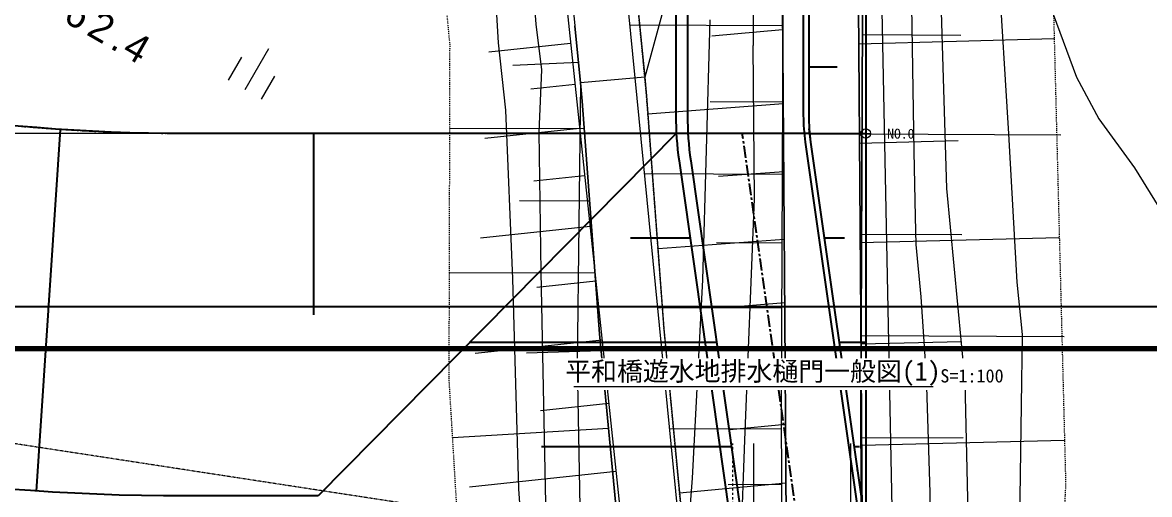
# Model space of a CAD drawing. Header units: millimetres. Extents: x 432273 to 1023813, y -32657 to 705940.
# Drawn here: x 720076 to 779430, y 424771 to 449652 of the extents above; entities that cross this region are included whole.
import ezdxf
from ezdxf.enums import TextEntityAlignment as Align

# ---------------------------------------------------------------- set-up
doc = ezdxf.new("R2010")
doc.units = ezdxf.units.MM
doc.header["$LTSCALE"] = 100
for name, pattern in [('561019', [1, 0.5, -0.5]), ('56301', [0.5, 0.25, -0.25]), ('CENTER', [2, 1.25, -0.25, 0.25, -0.25]), ('SXF_一点短鎖線', [9.25, 6, -1.5, 0.25, -1.5]), ('SXF_一点鎖線', [18.5, 12, -1.5, 3.5, -1.5]), ('SXF_跳び破線', [12, 6, -6])]:
    doc.linetypes.add(name, pattern=pattern)
doc.layers.get('Defpoints').update_dxf_attribs({"color": 153})
for name, color, linetype, lineweight in [('D-BGD', 7, 'Continuous', 13), ('D-BMK', 2, 'SXF_一点短鎖線', 13), ('D-BMK-HTXT', 7, 'Continuous', 13), ('D-BMK-OTRS', 7, 'Continuous', 13), ('D-BYP-STR1', 2, 'Continuous', 13), ('D-BYP-STR2', 6, 'Continuous', 25), ('D-BYP-STR3', 3, 'Continuous', 25), ('D-TTL', 2, 'Continuous', 140), ('D-TTL-LINE', 7, 'Continuous', 13), ('D-TTL-TXT', 7, 'Continuous', 13), ('●予備設計_LP横断', 7, 'Continuous', 13)]:
    doc.layers.add(name, color=color, linetype=linetype, lineweight=lineweight)
doc.styles.add('MS ゴシック', font='MS Gothic.ttf')
doc.styles.add('Style-WORKING', font='WORKING.shx')
doc.styles.add('ＭＳ ゴシック', font='MS Gothic.ttf')

# ---------------------------------------------------------------- blocks, each defined once
blk = doc.blocks.new('M6334')
at = {"layer": '●予備設計_LP横断', "linetype": 'Continuous', "lineweight": 9}
for p, q in [((0, -1.25), (0, 1.25)), ((-1, -1.25), (-1, 0.15)), ((1, -1.25), (1, 0.15))]:
    blk.add_line(p, q, dxfattribs=at)
blk = doc.blocks.new('21311212131313131')
at = {"layer": 'D-BGD', "linetype": 'Continuous'}
for p, q in [((2599784.7885, -1227729.0041), (2599605.5774, -1217039.941)), ((2605564.4382, -1227578.154), (2605067.8314, -1216904.2333)), ((2584400.5406, -1228177.3555), (2583921.8284, -1217888.0563)), ((2589153.9893, -1227905.91), (2588980.0297, -1217436.329)), ((2594883.1346, -1227876.3378), (2594395.7555, -1217400.7542)), ((2594438.2721, -1227811.8229), (2594352.9567, -1222532.3421)), ((2600223.717, -1227724.7763), (2599977.7899, -1222439.8698)), ((2605168.0559, -1227620.7026), (2605037.4092, -1222236.6031)), ((2583919.1988, -1227992.8898), (2583834.5243, -1222816.3632)), ((2589641.8376, -1228026.8466), (2589400.3148, -1222835.6259)), ((2607641.3752, -1231522.6996), (2608287.8837, -1237117.1653)), ((2587568.9159, -1232134.1531), (2587628.5477, -1235940.3247)), ((2587660.778, -1232085.4863), (2588342.8985, -1239200.004)), ((2591232.8755, -1231982.8602), (2591562.5421, -1235421.283)), ((2591379.8894, -1232065.7497), (2591499.727, -1239302.1945)), ((2594804.973, -1231880.234), (2595441.5187, -1238519.4077)), ((2595002.4976, -1232008.2318), (2595049.1299, -1235442.4747)), ((2598138.4071, -1231784.4647), (2598474.7166, -1234978.6474)), ((2598432.7708, -1231948.0261), (2598539.3505, -1238458.9888)), ((2601471.9338, -1231691.9933), (2602180.4408, -1237822.9546)), ((2601688.2522, -1231894.7362), (2601738.5958, -1234988.9994)), ((2604556.6545, -1231607.3464), (2604895.4084, -1234538.7032)), ((2604778.5456, -1231830.819), (2604926.8026, -1237703.3752)), ((2607712.4228, -1231761.0764), (2607787.1586, -1234560.8824)), ((2583543.2621, -1232199.0364), (2583677.8307, -1240241.5724)), ((2583746.5083, -1232197.943), (2584166.5007, -1235918.5578)), ((2607221.8427, -1240487.4171), (2608197.3307, -1248180.8765)), ((2603642.5187, -1240944.843), (2604099.9446, -1244524.167)), ((2604951.215, -1240925.3927), (2605615.7923, -1249126.2472)), ((2600310.6562, -1241366.7328), (2601154.4357, -1248030.4578)), ((2600873.6147, -1241396.2763), (2601071.7392, -1245333.1794)), ((2592992.1536, -1242169.4573), (2593059.9397, -1245857.5292)), ((2594335.0213, -1242119.7829), (2595069.2463, -1247879.9052)), ((2596789.485, -1241805.3701), (2596930.4645, -1249475.7074)), ((2597212.6816, -1241757.0562), (2597603.005, -1244855.0308)), ((2589172.7762, -1242782.2947), (2589802.0572, -1247755.3423)), ((2589194.8222, -1242533.5445), (2589324.9872, -1249615.4948)), ((2591659.3, -1242467.6542), (2591998.3997, -1245138.5736)), ((2582692.6701, -1243273.9989), (2583765.9038, -1243139.8828)), ((2584712.1948, -1243350.1074), (2585259.5179, -1247639.8667)), ((2585692.6379, -1242913.8719), (2585922.9519, -1246368.085)), ((2586861.8764, -1243067.6741), (2587156.0274, -1245383.3759))]:
    blk.add_line(p, q, dxfattribs=at)
at = {"layer": 'D-BGD', "linetype": 'Continuous', "flags": 128}
for points, elevation in [([(2582629.8652, -1217971.8071), (2585932.9745, -1216675.7279), (2588101.1732, -1215451.4996), (2590642.9994, -1213519.7782), (2594956.5435, -1210723.6396), (2597495.9363, -1209758.4787), (2599745.516, -1209124.8797), (2603702.4564, -1207961.0044), (2605582.3017, -1207053.1767), (2612225.4167, -1203085.8098), (2618499.4257, -1197962.1683), (2621671.4589, -1196424.4674), (2625252.3584, -1194987.471), (2629637.3756, -1194357.771), (2641461.8353, -1195042.9465), (2646409.4462, -1195601.3408), (2654684.044, -1197310.7093), (2659738.7434, -1198610.6109)], 362999.9804), ([(2662642.2508, -1211793.1491), (2654361.8688, -1211729.1096), (2651588.0888, -1211693.8289), (2649607.2616, -1211624.0843), (2647935.6245, -1211651.7796), (2646422.6477, -1212201.8261), (2639896.5704, -1215778.3885), (2636062.4205, -1218115.3211), (2634983.1068, -1218677.0433), (2633582.0225, -1219226.7818), (2631370.8878, -1219404.8909), (2624463.6251, -1219073.3538), (2618943.2065, -1219103.1535), (2615445.7887, -1219127.7418), (2603273.5427, -1219213.2275), (2599545.5534, -1219240.4168), (2596797.3862, -1219574.8494), (2588989.4326, -1220163.8881), (2580161.2271, -1220894.3864)], 363999.9803), ([(2658609.7653, -1213928.0223), (2652676.4151, -1213906.1937), (2650622.6763, -1214075.844), (2648912.0097, -1214262.2991), (2646642.0878, -1214733.1368), (2644069.2242, -1216032.2464), (2636391.0573, -1220634.5878), (2635437.5482, -1221074.7938), (2633801.2626, -1221523.1352), (2631751.5891, -1221643.7093), (2624774.7082, -1221955.8035), (2615167.0334, -1221625.73), (2602103.3073, -1222192.2188), (2591938.0111, -1223376.3837), (2581457.7463, -1223909.3069), (2568931.1809, -1224340.0631), (2548618.9487, -1225242.0942), (2539735.9525, -1225425.0206), (2522610.0062, -1225908.6907), (2499690.3873, -1225996.6817), (2474972.4705, -1226533.2456)], 364999.9803), ([(2449604.943, -1228146.0766), (2512615.0099, -1227518.9752), (2529899.8451, -1227251.1112), (2545192.0398, -1226810.1323), (2590018.9231, -1225157.6586), (2593466.7902, -1225021.5815), (2594916.1597, -1224941.7511), (2597675.9605, -1224619.3873), (2601856.0888, -1224263.9964), (2607977.5078, -1223946.446), (2615644.4648, -1223706.5949), (2629067.253, -1223556.6974), (2632844.792, -1223484.8112), (2634623.6468, -1223329.9846), (2635580.4417, -1223089.9441), (2637728.4484, -1222179.5729), (2641510.7003, -1220118.6196), (2642214.0332, -1219714.7438), (2646999.0761, -1217344.3068), (2651358.5504, -1216246.8884), (2654970.0491, -1216043.0641), (2660573.2281, -1216014.109)], 365999.9802), ([(2449772.332, -1230008.1912), (2499459.5651, -1228986.0459), (2507043.8392, -1228851.4161), (2512629.4108, -1228802.5618), (2536399.5492, -1228768.623), (2540180.1999, -1228697.3001), (2545956.1208, -1228488.1611), (2609704.4053, -1225883.6475), (2613975.3817, -1225720.4951), (2616249.2245, -1225661.0775), (2628263.3448, -1225591.6313), (2632317.4839, -1225530.9416), (2634371.7096, -1225408.2994), (2635231.9984, -1225284.1535), (2637359.5758, -1224633.9277), (2639911.355, -1223240.0529), (2642700.7661, -1221557.8726), (2645535.3296, -1220045.1952), (2648539.8083, -1218896.8649), (2651832.5754, -1218311.0681), (2655216.0251, -1218078.1644), (2658491.9882, -1217991.6256)], 366999.9802), ([(2679911.1663, -1231935.7969), (2668479.6489, -1232319.6215), (2667329.6829, -1235090.8217), (2660699.7617, -1236637.1297), (2654496.4432, -1237435.4029), (2637506.3425, -1238068.6825), (2632710.6617, -1237840.8486), (2632323.1601, -1234462.8293), (2616051.0047, -1233903.3456), (2605419.7616, -1233743.6971), (2592699.1795, -1233495.9421), (2584605.5577, -1233740.4889)], 366999.9802), ([(2582114.7255, -1238340.4552), (2586408.4068, -1239406.1532), (2586777.4688, -1242786.6184), (2601593.5272, -1242657.284), (2609112.058, -1242353.2794), (2620266.5812, -1241380.0432), (2632903.5429, -1240256.1567), (2646002.5087, -1240654.0511), (2650127.0198, -1240710.5483), (2653862.1039, -1240793.2666), (2672588.4238, -1240957.693)], 364999.9803), ([(2526643.6167, -1236000.2047), (2540768.4159, -1234953.2111), (2544581.5016, -1234755.9995), (2550393.8472, -1234578.2012), (2584605.5577, -1233740.4889)], 366999.9802), ([(2583308.4243, -1236041.2311), (2597019.499, -1236141.4955), (2607490.4019, -1236460.7561), (2611872.7226, -1236708.5494), (2612256.1521, -1240087.7596), (2623293.0559, -1239677.1553), (2638573.7824, -1239063.4527), (2642958.7403, -1239204.3861), (2645990.1365, -1239243.891), (2649444.228, -1239265.1265), (2655700.3083, -1239140.9988), (2659012.4858, -1239223.63), (2665385.0682, -1239059.5364), (2668179.506, -1238528.1265), (2669716.6588, -1237929.7528), (2670565.5932, -1237401.5177), (2671771.8717, -1236951.4822), (2672942.0956, -1234189.0919), (2680907.7549, -1234015.8583)], 365999.9802), ([(2662136.5812, -1242686.1153), (2644244.0305, -1242412.6662), (2632601.6074, -1242307.1005), (2628278.2499, -1242278.5521), (2624128.1624, -1242560.3253), (2612434.2076, -1244006.6425), (2596799.4927, -1244644.3059), (2589413.1888, -1244906.6926), (2586132.8388, -1244834.6447), (2583733.9864, -1245174.479), (2581175.5734, -1245424.6839)], 363999.9803), ([(2658079.1672, -1299671.6873), (2656262.6393, -1296692.4454), (2654780.6646, -1294187.0602), (2653869.9155, -1292025.1663), (2653488.2145, -1289656.9763), (2654051.4251, -1279725.4743), (2653991.291, -1263964.5855), (2653973.6396, -1255714.7253), (2654818.213, -1247745.3526), (2654928.5825, -1245815.266), (2654579.9115, -1245335.9608), (2653589.4735, -1244977.3043), (2638376.1595, -1244405.7899), (2633206.8406, -1244212.8207), (2625279.8702, -1244032.1614), (2608243.1191, -1245581.5745), (2597180.6312, -1246126.3782), (2588288.9169, -1246687.5849), (2584756.2682, -1247153.4619), (2582338.6615, -1247335.9646)], 362999.9804)]:
    blk.add_lwpolyline(points, dxfattribs=dict(at, elevation=elevation))
at = {"layer": 'D-BGD', "linetype": '561019', "flags": 128}
for points in [[(2441034.3739, -1231115.2852), (2441014.949, -1230194.9008), (2441009.8382, -1229935.5942), (2440973.7998, -1228187.5674), (2440932.6506, -1226180.234), (2440890.6243, -1224172.4204), (2440849.475, -1222165.087), (2440838.0365, -1221607.0466), (2465396.9227, -1220738.3151), (2502568.1938, -1220258.7543), (2502893.2618, -1220254.3025), (2505968.9706, -1220281.5844), (2533646.6748, -1220529.6704), (2555247.3327, -1219423.2209), (2574682.3776, -1218318.0141), (2575877.9982, -1218262.2975), (2607350.0318, -1216798.0533), (2630746.0107, -1217401.774), (2633752.1022, -1217183.4579), (2635812.956, -1216221.9558), (2646480.1569, -1210237.1016), (2669388.8157, -1210323.2366), (2671678.4637, -1210836.7904), (2674039.248, -1211855.5625), (2682867.6468, -1216539.2122), (2684403.4154, -1216795.1095), (2705862.1412, -1215918.7715), (2722323.8586, -1215317.7261), (2764230.8114, -1214009.3989), (2772988.6009, -1213295.0741), (2774605.8721, -1213068.8912), (2777265.5539, -1211517.479), (2787744.4804, -1204699.9318), (2789344.3566, -1203582.9766), (2800889.1227, -1201996.8461), (2810456.4508, -1200682.5578), (2827286.2582, -1199498.6722), (2831012.6992, -1199215.4427)], [(2646205.3859, -1231818.0927), (2646247.3836, -1232276.5785), (2645279.4562, -1232803.5145), (2640498.1037, -1233488.715), (2632323.1601, -1234462.8293), (2631634.0455, -1234545.0177), (2621469.549, -1235623.5968), (2611872.7226, -1236708.5494), (2609530.8083, -1236973.5303), (2599622.9553, -1238118.5031), (2587379.2946, -1239292.3917), (2586408.4068, -1239406.1532), (2582348.6039, -1239883.2765), (2578373.0278, -1240393.9683), (2577677.8371, -1240483.0908), (2569220.115, -1242513.1224), (2567291.9463, -1242976.102), (2558487.5151, -1242875.9869), (2527540.1275, -1242521.791), (2526440.3884, -1242922.9866), (2526602.4514, -1254336.8468), (2524625.4955, -1269555.9959), (2524434.0147, -1271032.4053), (2521954.5417, -1283089.8806), (2521871.9477, -1283084.567), (2521365.2945, -1283050.0343)], [(2677840.3099, -1240964.4348), (2677835.9537, -1241622.1323), (2677833.568, -1242034.6602), (2661323.2078, -1244386.3965), (2656577.7941, -1245212.1153), (2653743.5893, -1245705.7947), (2642030.2107, -1246387.9132), (2632752.6546, -1246927.142), (2602586.2323, -1249371.7554), (2584901.8668, -1249696.7909), (2578358.5427, -1250455.9974), (2572758.8599, -1252638.1188), (2569100.8428, -1254403.4106), (2566188.8594, -1257069.6056), (2565725.9984, -1256736.4155), (2564042.2847, -1255526.2582), (2564021.7962, -1255511.6219)]]:
    blk.add_lwpolyline(points, dxfattribs=at)
at = {"layer": 'D-BGD', "linetype": 'Continuous', "flags": 128}
for points in [[(2656686.9467, -1220243.4675), (2651396.9093, -1220552.1516), (2650264.0026, -1220618.2593), (2649373.4809, -1220785.1365), (2646882.9721, -1221723.4766), (2641907.2356, -1224479.7372), (2640534.4395, -1225267.2693), (2639095.3444, -1226092.6092), (2637865.9019, -1226659.9283), (2636920.2729, -1226852.4996), (2633919.1306, -1227070.105), (2614895.3663, -1227321.9859), (2598798.9372, -1227763.8917), (2577698.008, -1228369.8252), (2558266.0011, -1228948.8574), (2543549.0324, -1229517.7702), (2510807.5416, -1229739.8477), (2457201.726, -1230847.8699)], [(2543549.0324, -1229517.7702), (2558266.0011, -1228948.8574), (2577698.008, -1228369.8252), (2598798.9372, -1227763.8917), (2614895.3663, -1227321.9859), (2633919.1306, -1227070.105)], [(2521365.2945, -1283050.0343), (2521100.0774, -1274538.1031), (2521019.7151, -1271973.4849), (2520920.8701, -1264473.783), (2520798.3627, -1255170.1272), (2520698.3967, -1247568.3482), (2520555.0488, -1244544.0151), (2520256.1226, -1238246.9654), (2520557.3751, -1237584.2145), (2521031.5379, -1237049.1821), (2522227.4932, -1236251.4838), (2523764.491, -1235440.9781), (2525780.2087, -1234874.3009), (2529413.648, -1234465.8804), (2543703.5844, -1233514.9893), (2558403.5541, -1232945.891), (2577815.3671, -1232368.3443), (2598911.8273, -1231762.2444), (2614976.8899, -1231321.408), (2637189.4779, -1231027.628), (2642260.3297, -1231052.6888), (2645483.6794, -1231501.6663), (2645977.4898, -1231688.7738), (2646205.3859, -1231818.0927)], [(2637189.4779, -1231027.628), (2614976.8899, -1231321.408), (2598911.8273, -1231762.2444), (2577815.3671, -1232368.3443), (2558403.5541, -1232945.891), (2543703.5844, -1233514.9893)], [(2582348.6039, -1239883.2765), (2586408.4068, -1239406.1532), (2587379.2946, -1239292.3917), (2599622.9553, -1238118.5031), (2609530.8083, -1236973.5303), (2611872.7226, -1236708.5494), (2621469.549, -1235623.5968), (2631634.0455, -1234545.0177), (2632323.1601, -1234462.8293), (2640498.1037, -1233488.715), (2645279.4562, -1232803.5145)], [(2564021.7962, -1255511.6219), (2566505.9659, -1252400.3186), (2569478.9413, -1249826.7949), (2572939.1385, -1247364.9493), (2572956.5536, -1247353.9622), (2576149.0408, -1245435.2855), (2578453.2333, -1244524.9133), (2580770.5009, -1243780.1642), (2582692.6701, -1243273.9989), (2583765.9038, -1243139.8828), (2586777.4688, -1242786.6184), (2587740.2957, -1242673.0042), (2599980.3645, -1241499.4293), (2609916.9525, -1240351.9465), (2612256.1521, -1240087.7596), (2621839.9683, -1239003.6651), (2632015.2404, -1237924.1447), (2632710.6617, -1237840.8486), (2635418.1082, -1237518.3251), (2642517.3472, -1236780.7177), (2647961.4938, -1236107.2236), (2652466.8373, -1235755.4418), (2654759.7462, -1235544.5763), (2657240.6684, -1235344.2932)], [(2635418.1082, -1237518.3251), (2632710.6617, -1237840.8486), (2632015.2404, -1237924.1447), (2621839.9683, -1239003.6651), (2612256.1521, -1240087.7596), (2609916.9525, -1240351.9465), (2599980.3645, -1241499.4293), (2587740.2957, -1242673.0042), (2586777.4688, -1242786.6184), (2583765.9038, -1243139.8828)]]:
    blk.add_lwpolyline(points, dxfattribs=at)
at = {"layer": 'D-BGD', "linetype": '56301', "flags": 128}
blk.add_lwpolyline([(2609499.4056, -1248811.5981), (2605278.001, -1280748.5359), (2603417.177, -1303435.809), (2602240.5127, -1317786.5835), (2589785.6757, -1322359.6045), (2589797.0185, -1310435.3126), (2580726.911, -1311532.7215), (2563119.8363, -1313663.7083), (2554093.9974, -1313836.8395), (2549130.5967, -1323567.7677), (2546503.9745, -1330804.4086), (2544901.6984, -1335218.1809)], dxfattribs=at)
at = {"layer": 'D-BGD', "linetype": 'Continuous'}
for points in [[(2658108.5483, -1220212.278, 368399.9801), (2649810.6115, -1220355.2356, 368349.9801), (2649396.2976, -1220424.8347, 368369.9801), (2649116.0549, -1220499.4271, 368379.9801), (2648653.7219, -1220656.7426, 368419.9801), (2639079.8998, -1225858.4267, 368259.9801), (2638011.3675, -1226310.9072, 368279.9801), (2636864.0818, -1226594.8709, 368299.9801), (2622041.867, -1227201.9312, 368509.9801), (2603420.9703, -1227667.5166, 368489.9801), (2583046.0721, -1228005.1242, 368469.9801), (2559313.1878, -1228624.9163, 368279.9801), (2520094.582, -1229522.7416, 368369.9801), (2506538.0364, -1229671.2376, 368369.9801), (2472330.7692, -1230473.761, 368359.9801), (2457041.9933, -1230871.01, 368249.9801), (2441605.9553, -1231016.6364, 367879.9801)], [(2559313.1878, -1228624.9163, 368279.9801), (2583046.0721, -1228005.1242, 368469.9801), (2603420.9703, -1227667.5166, 368489.9801), (2622041.867, -1227201.9312, 368509.9801), (2636864.0818, -1226594.8709, 368299.9801)], [(2521220.0681, -1286901.3841, 363529.9804), (2520690.9193, -1249799.87, 367629.9801), (2520604.9152, -1247062.2976, 367739.9801), (2520102.378, -1237484.4771, 368379.9801), (2522365.8899, -1235827.9105, 368329.9801), (2547547.6147, -1233436.1814, 368079.9801), (2559420.9058, -1232822.2243, 368279.9801), (2583140.2165, -1232206.4019, 368469.9801), (2603506.3431, -1231863.9924, 368489.9801), (2622185.5037, -1231396.1017, 368509.9801), (2637038.8354, -1230794.6756, 368299.9801), (2641903.3615, -1230676.005, 368379.9801), (2645447.0251, -1230575.2699, 368139.9801), (2646168.9869, -1230776.6922, 368049.9801), (2646550.1369, -1230996.7483, 368049.9801)], [(2559420.9058, -1232822.2243, 368279.9801), (2583140.2165, -1232206.4019, 368469.9801), (2603506.3431, -1231863.9924, 368489.9801), (2622185.5037, -1231396.1017, 368509.9801), (2637038.8354, -1230794.6756, 368299.9801)], [(2567898.1686, -1251656.4716, 364039.9803), (2570133.443, -1249676.6364, 364499.9803), (2572032.7743, -1248185.516, 364239.9803), (2574775.139, -1246528.8825, 364189.9803), (2577257.3679, -1245368.2623, 364679.9803), (2579903.1203, -1244262.9599, 364909.9803), (2581798.6158, -1243715.9716, 364939.9803), (2612783.9959, -1239781.621, 366439.9802), (2628999.8005, -1238045.0001, 366949.9802), (2645637.8583, -1236265.9271, 367549.9801), (2658375.6289, -1235030.7815, 368169.9801)], [(2612465.3187, -1236802.6709, 366439.9802), (2580913.5608, -1240563.7697, 364879.9803), (2578789.8115, -1241111.2077, 364909.9803), (2575922.9125, -1242266.452, 364689.9803), (2573042.8896, -1243653.9197, 364469.9803), (2569910.8615, -1245439.2485, 364259.9803), (2567601.6357, -1247241.7954, 364299.9803), (2565469.9565, -1249323.944, 364039.9803), (2563385.0817, -1251591.3205, 363809.9803), (2561570.8458, -1253801.6478, 363569.9803), (2559886.5869, -1256607.5471, 363719.9803), (2558650.6379, -1259031.8469, 363359.9804), (2557678.6031, -1261099.0062, 363369.9804), (2556827.8408, -1264235.7884, 363389.9804), (2555945.0912, -1271596.0022, 362899.9804), (2554748.2463, -1281862.3721, 362739.9804), (2554250.9702, -1284520.0432, 362749.9804), (2553591.6437, -1287203.0057, 362769.9804), (2552670.7083, -1290301.3725, 362799.9804), (2551748.6154, -1292589.6784, 362819.9804), (2550619.6574, -1295505.7636, 362839.9804), (2549307.9682, -1298401.6176, 362869.9804), (2547414.9884, -1302005.286, 362909.9804), (2545316.2913, -1305484.9366, 362959.9804)], [(2550027.2709, -1303480.9483, 362909.9804), (2552006.6852, -1299719.3905, 362869.9804), (2553382.4638, -1296664.8149, 362839.9804), (2554540.2333, -1293696.1, 362819.9804), (2555511.1776, -1291297.7325, 362799.9804), (2556489.0952, -1287991.1518, 362769.9804), (2557190.1658, -1285148.6355, 362749.9804), (2557716.4447, -1282313.0351, 362739.9804), (2559442.2755, -1272142.4453, 362899.9804), (2560631.2001, -1264972.6439, 363389.9804), (2561380.9309, -1262145.3655, 363369.9804), (2561906.3202, -1260415.1153, 363359.9804), (2563003.8457, -1258222.8478, 363719.9803), (2564526.3124, -1255795.7931, 363569.9803), (2565960.9385, -1253924.8716, 363809.9803), (2567898.1686, -1251656.4716, 364039.9803), (2570133.443, -1249676.6364, 364499.9803), (2572032.7743, -1248185.516, 364239.9803), (2574775.139, -1246528.8825, 364189.9803), (2577257.3679, -1245368.2623, 364679.9803), (2579903.1203, -1244262.9599, 364909.9803), (2581798.6158, -1243715.9716, 364939.9803), (2612783.9959, -1239781.621, 366439.9802)]]:
    blk.add_polyline3d(points, dxfattribs=at)
at = {"layer": 'D-BMK', "linetype": 'SXF_一点鎖線', "lineweight": 13}
blk.add_line((2589189.5631, -1230709.1702), (2589127.1057, -1227709.8205), dxfattribs=at)
at = {"layer": 'D-BMK', "color": 4, "linetype": 'CENTER', "lineweight": 25, "ltscale": 5}
blk.add_line((2610270.9579, -1230770.287), (2589262.4301, -1234208.4117), dxfattribs=at)
at = {"layer": 'D-BMK', "linetype": 'SXF_一点短鎖線', "flags": 128}
blk.add_lwpolyline([(2358657.0594, -1232509.0485), (2831012.6992, -1222672.879)], dxfattribs=at)
blk.add_lwpolyline([(2559312.0623, -1228330.6786, -0.0342108846), (2561359.996, -1228428.1815), (2581511.1205, -1230775.6312, 0.0342108846), (2582876.4096, -1230840.6332), (2588233.7598, -1230729.0736, 0.0353635146), (2589640.6214, -1230599.9594), (2609251.431, -1227390.5767, -0.0353635146), (2610658.2925, -1227261.4625)], format="xyb", dxfattribs=at)
at = {"layer": 'D-BMK'}
blk.add_lwpolyline([(2589189.5631, -1230709.1702), (2589872.5778, -1263509.1193, -0.0787115282), (2585621.508, -1294509.7547), (2564331.8799, -1364983.0527, 0.4549504243), (2585573.9279, -1398823.3893), (2633953.1706, -1406448.3262, 0.0389360191), (2649456.1269, -1407667.6426), (2831012.6992, -1407786.7943)], format="xyb", dxfattribs=at)
at = {"layer": 'D-BMK-HTXT', "color": 7, "linetype": 'Continuous', "lineweight": 13}
blk.add_line((2589132.3105, -1227959.7663, 65818.5963), (2589121.9009, -1227459.8747, -65818.5963), dxfattribs=at)
blk.add_circle((2589127.1057, -1227709.8205, 0), 250, dxfattribs=at)
at = {"layer": 'D-BMK-OTRS', "color": 7, "linetype": 'Continuous', "lineweight": 13}
for p, q in [((2588233.7598, -1230729.0736), (2588941.7771, -1230714.4927)), ((2589640.6214, -1230599.9594), (2588941.7771, -1230714.4927)), ((2589872.5778, -1263509.1193), (2590202.3622, -1279346.1312))]:
    blk.add_line(p, q, dxfattribs=at)
at = {"layer": 'D-BYP-STR2'}
for p, q in [((2589189.5631, -1230709.1702), (2589127.1057, -1227709.8205)), ((2600153.8459, -1228879.4307), (2600124.7215, -1227480.8099)), ((2605636.3546, -1227982.1975), (2605630.3238, -1227692.5849)), ((2594671.3372, -1229776.6639), (2594648.998, -1228703.8803)), ((2585679.4127, -1230782.2644), (2585648.184, -1229282.5895)), ((2605979.1642, -1244444.7075), (2605770.7822, -1234437.7257)), ((2600558.6011, -1248316.7144), (2600288.2736, -1235334.9585)), ((2594883.6402, -1239971.9429), (2594818.5402, -1236845.6931)), ((2589334.9906, -1237692.9359), (2608833.4631, -1256149.3365)), ((2599285.1144, -1256568.2222), (2589732.1854, -1256767.149)), ((2608881.9555, -1270987.1895), (2589791.5768, -1270121.4305))]:
    blk.add_line(p, q, dxfattribs=at)
at = {"layer": 'D-BYP-STR2', "flags": 128}
blk.add_lwpolyline([(2582128.6229, -1227855.5544), (2831012.6992, -1222672.879)], dxfattribs=at)
at = {"layer": 'D-BYP-STR2', "ltscale": 1500, "flags": 128}
for points in [[(2559995.2108, -1229183.8133), (2581672.1455, -1231096.6869, 0.02634359), (2582724.6241, -1231130.2244), (2588239.7219, -1231015.3802, 0.0353635146), (2589646.5834, -1230886.2662), (2609257.3932, -1227676.8846, -0.0353635146), (2610664.2548, -1227547.7705), (2831012.6992, -1222959.3246)], [(2560059.7407, -1232282.7014), (2581062.4067, -1237171.8848, 0.02634359), (2582851.6204, -1237228.8984), (2588366.7181, -1237114.0543, 0.0353635146), (2590758.3827, -1236894.5604), (2609390.7898, -1233845.298, -0.0353635146), (2611782.4544, -1233625.8042), (2831012.6992, -1229060.6432)]]:
    blk.add_lwpolyline(points, format="xyb", dxfattribs=at)
at = {"layer": 'D-BYP-STR2', "flags": 128}
for points in [[(2559989.2486, -1228897.5083), (2581666.1834, -1230810.3807, 0.02634359), (2582718.6621, -1230843.918), (2588233.7598, -1230729.0736, 0.0353635146), (2589640.6214, -1230599.9594), (2609251.431, -1227390.5767, -0.0353635146), (2610658.2925, -1227261.4625)], [(2589189.5631, -1230709.1702), (2589872.5778, -1263509.1193, -0.0787115282), (2585621.508, -1294509.7547), (2564331.8799, -1364983.0527, 0.4549504243), (2585573.9279, -1398823.3893), (2633953.1706, -1406448.3262, 0.0389360191), (2649456.1269, -1407667.6426), (2831012.6992, -1407786.7943)], [(2560072.5161, -1232896.2052), (2581075.1824, -1237785.3873, 0.02634359), (2582864.396, -1237842.4008), (2588379.4938, -1237727.5564, 0.0353635146), (2590771.1584, -1237508.0624), (2596680.4214, -1236540.9892)], [(2608833.4631, -1256149.3365), (2608978.4359, -1263111.2655, -0.0787115282), (2603914.9866, -1300036.1224), (2598067.2639, -1319393.3561)]]:
    blk.add_lwpolyline(points, format="xyb", dxfattribs=at)
at = {"layer": 'Defpoints'}
blk.add_line((2603178.0037, -1227417.1301, 369049.9801), (2610609.366, -1227262.382, 369049.9801), dxfattribs=at)
at = {"layer": 'Defpoints', "flags": 128}
blk.add_lwpolyline([(2596680.4214, -1236540.9892), (2609403.5653, -1234458.7989, -0.0353635146), (2611795.2299, -1234239.3049), (2665461.4269, -1233121.7787)], format="xyb", dxfattribs=at)
at = {"layer": 'D-BGD', "linetype": 'Continuous', "lineweight": 9, "xscale": 1000, "yscale": 1000, "zscale": 1000, "rotation": 61.30205960440028}
blk.add_blockref('M6334', (2586397.4811, -1259838.7796), dxfattribs=at)
at = {"layer": 'D-BGD', "linetype": 'Continuous', "insert": (2583392.1731, -1271428.2672, 362423.9804), "char_height": 1499.999919, "attachment_point": 7, "rotation": 61.302059604, "line_spacing_factor": 0.722892, "style": 'Style-WORKING'}
blk.add_mtext('\\T1.281;362.4', dxfattribs=at)
at = {"layer": 'D-BMK-HTXT', "color": 7, "style": 'ＭＳ ゴシック'}
blk.add_text('NO.0', height=525, rotation=91.19293497, dxfattribs=at).set_placement((2589376.4965, -1226569.471))

msp = doc.modelspace()

# ---------------------------------------------------------------- linework, layer by layer
at = {"layer": 'D-BGD', "color": 6, "ltscale": 1500, "elevation": 354000, "flags": 128}
for points in [[(760518.2, 472957.1), (755192.8, 452060.7, 0.0263436), (755098.6, 450273.1), (755098.6, 444756.8, 0.0353635), (755268.2, 442361.1), (757928.9, 423669.2, -0.0353635), (758098.6, 421273.5), (758098.6, 188470.8)], [(763617.8, 472957.1), (761254, 451324.6, 0.0263436), (761198.6, 450273.1), (761198.6, 444756.8, 0.0353635), (761298.4, 443347.6), (764098.8, 423674.2, -0.0353635), (764198.6, 422264.9), (764198.5, 186939.8)]]:
    msp.add_lwpolyline(points, format="xyb", dxfattribs=at)
at = {"layer": 'D-BMK', "linetype": 'SXF_一点短鎖線', "elevation": 354000, "flags": 128}
msp.add_lwpolyline([(735641.3, 421490.8), (728677.9, 421490.8, -0.0787115), (690877.5, 427478.5), (671646.2, 433728)], format="xyb", dxfattribs=at)
at = {"layer": 'D-BYP-STR1', "linetype": 'SXF_跳び破線', "ltscale": 0.2}
msp.add_line((757484.9, 377464.7, 354000), (757484.9, 427464.7, 354000), dxfattribs=at)
at = {"layer": 'D-BYP-STR1'}
for p, q in [((758598.6, 409734.8, 354000), (758598.6, 427464.7, 354000)), ((763698.5, 409734.8, 354000), (763698.5, 427464.7, 354000))]:
    msp.add_line(p, q, dxfattribs=at)

# ---------------------------------------------------------------- block references
at = {"layer": 'D-BGD', "linetype": '56301', "rotation": 268.807065034117}
msp.add_blockref('21311212131313131', (2045832.1, 3006806.9, 354000), dxfattribs=at)

# ---------------------------------------------------------------- next in the draw order: wipeouts: each hides what was drawn before it
msp.add_wipeout([(748861.3, 431945.7), (771810, 431945.7), (771810, 430279), (748861.3, 430279)]).translate(0, 0, 354000).dxf.layer = 'D-BYP-STR3'

# ---------------------------------------------------------------- next in the draw order: linework, layer by layer
at = {"layer": 'D-TTL', "elevation": 354000}
msp.add_lwpolyline([(718577.1, 377464.7), (718577.1, 432464.7), (798577.1, 432464.7), (798577.1, 377464.7)], close=True, dxfattribs=at)
at = {"layer": 'D-TTL-LINE'}
msp.add_line((749110.4, 430464.7, 354000), (768043.8, 430464.7, 354000), dxfattribs=at)
at = {"layer": 'Defpoints', "color": 1, "elevation": 354000}
msp.add_lwpolyline([(800627.1, 434664.7), (716527.1, 434664.7), (716527.1, 375264.7), (800627.1, 375264.7)], close=True, dxfattribs=at)

# ---------------------------------------------------------------- next in the draw order: texts
at = {"layer": 'D-TTL-TXT', "style": 'MS ゴシック'}
for s, height, p in [('平和橋遊水地排水樋門一般図(1)', 1000, (758543.8, 430464.7, 354000)), ('S=1:100', 700, (770081.9, 430464.7, 354000))]:
    msp.add_text(s, height=height, dxfattribs=at).set_placement(p, align=Align.BOTTOM_CENTER)

doc.saveas('drawing.dxf')
